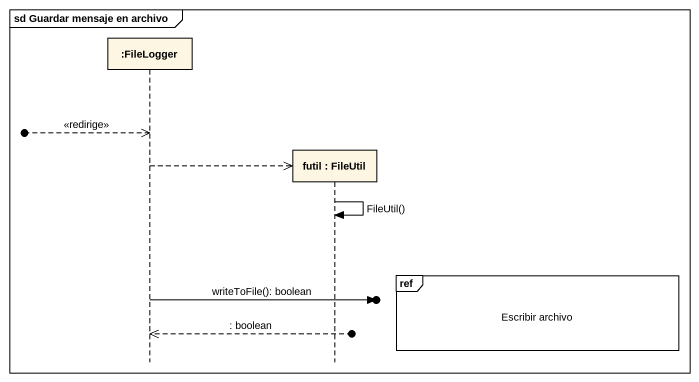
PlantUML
@startuml
mainframe sd Guardar mensaje en archivo
hide footbox
participant ":FileLogger" as FileLogger
participant "futil : FileUtil" as futil

[o-->> FileLogger : <<redirige>>
FileLogger -->> futil **
futil -> futil : FileUtil()
ref over futil : Escribir archivo
FileLogger ->o] : writeToFile(): boolean
FileLogger <<--o] : : boolean
@enduml
